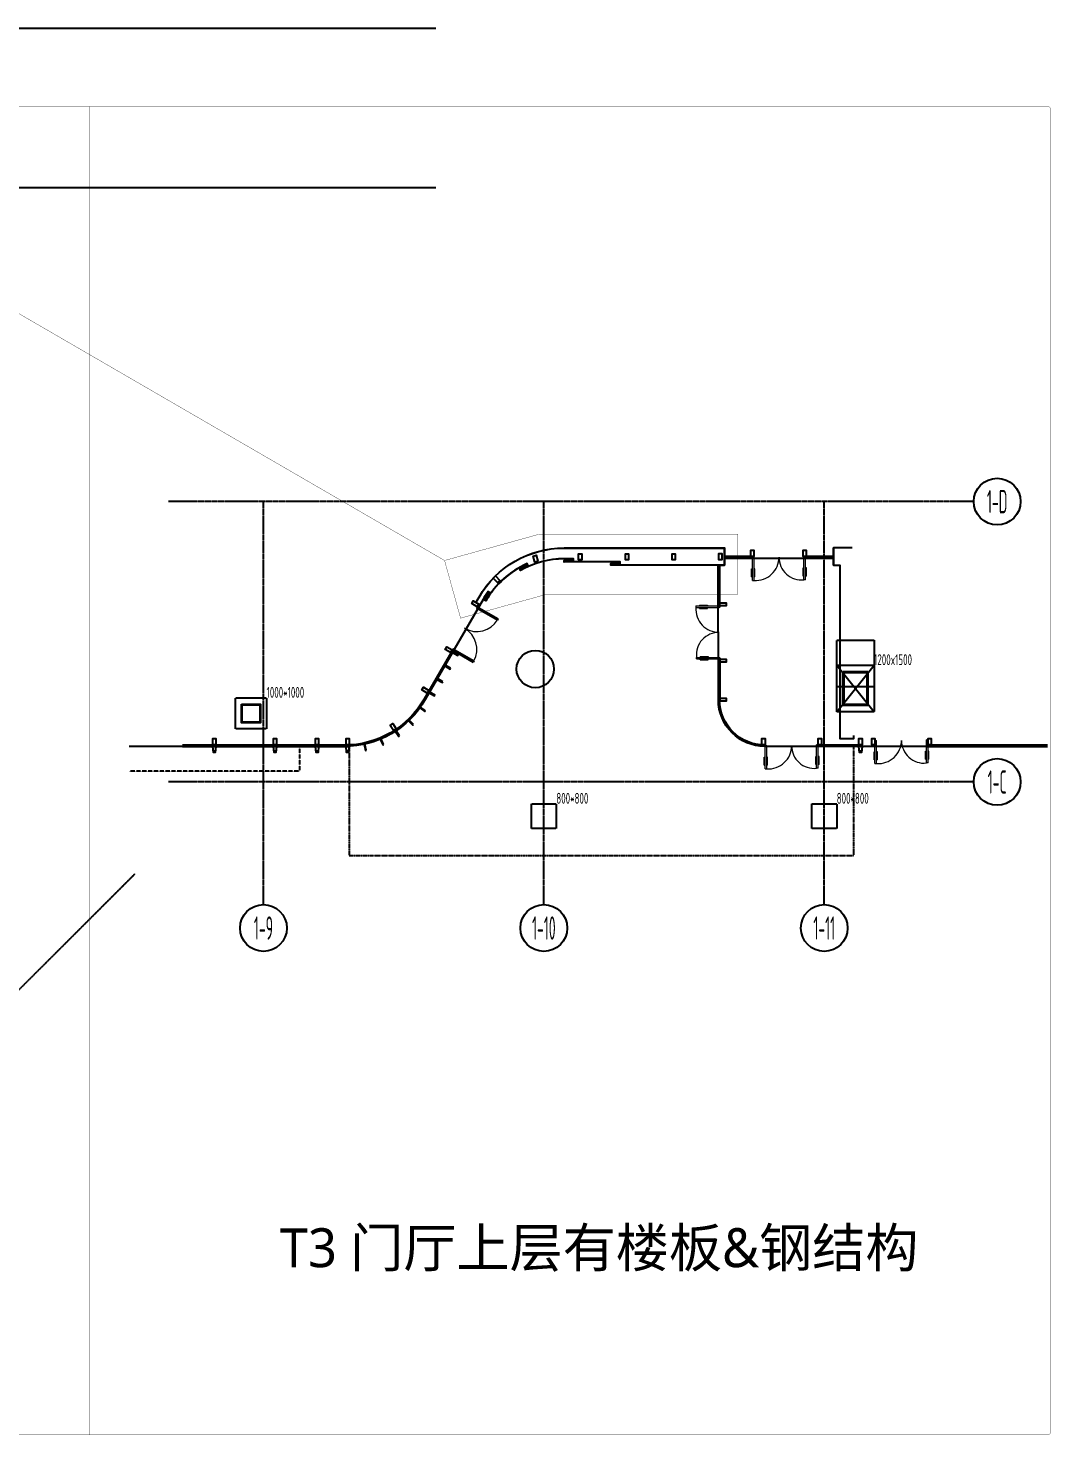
# Model space of a CAD drawing. Header units: millimetres. Extents: x 0 to 119933, y -45162 to 41221.
# Drawn here: x 87105 to 119933, y -45162 to 0 of the extents above; entities that cross this region are included whole.
import ezdxf
from ezdxf.enums import TextEntityAlignment as Align

# ---------------------------------------------------------------- set-up
doc = ezdxf.new("R2010")
doc.units = ezdxf.units.MM
for name, pattern in [('ACAD_ISO04W100', [30, 24, -3, 0, -3]), ('CENTER', [2, 1.25, -0.25, 0.25, -0.25]), ('HIDDEN', [0.375, 0.25, -0.125]), ('PX-GLAZ-F1$0$PX-GLAZ-F1$0$__DASH', [0.35, 0.25, -0.1]), ('UC-AXIS-150$0$CENTER', [2, 1.25, -0.25, 0.25, -0.25]), ('UC-COLS-B1M$0$HIDDEN', [0.375, 0.25, -0.125])]:
    doc.linetypes.add(name, pattern=pattern)
doc.layers.get('DEFPOINTS').update_dxf_attribs({"color": 166})
for name, color, linetype in [('F_CNTR', 1, 'ACAD_ISO04W100'), ('PX-GLAZ-F1$0$PX-GLAZ-F1$0$H上层轮廓投影线', 4, 'Continuous'), ('PX-GLAZ-F1$0$PX-GLAZ-F1$0$NSSH-0322', 2, 'Continuous'), ('PX-GLAZ-F1$0$PX-GLAZ-F1$0$PX-GLAZ-F1$0$PX-GLAZ-F1$0$幕墙线', 104, 'Continuous'), ('PX-GLAZ-F1$0$PX-GLAZ-F1$0$PX-PLAN-F1-T3$0$WINDOW', 4, 'Continuous'), ('UC-AXIS-150$0$0S-AXIS', 1, 'UC-AXIS-150$0$CENTER'), ('UC-AXIS-150$0$0S-AXIS-DIMS', 1, 'Continuous'), ('UC-AXIS-150$0$0S-TEXT', 4, 'Continuous'), ('UC-COLS-B1M$0$0S-COLS-I-斜柱顶', 1, 'UC-COLS-B1M$0$HIDDEN'), ('UC-COLS-B1M$0$0S-COLS-LINE', 90, 'HIDDEN'), ('UC-COLS-B1M$0$0S-SCOLS-LINE', 6, 'Continuous'), ('UC-T3-COLS-B1$0$0S-COLS-LINE', 90, 'HIDDEN'), ('UC-T3-COLS-B1$0$0S-SCOLS-LINE', 90, 'HIDDEN')]:
    doc.layers.add(name, color=color, linetype=linetype)
doc.layers.add('PX-GLAZ-F1$0$PX-GLAZ-F1$0$_EDO-GLASS-SECTION', color=130, linetype='Continuous', lineweight=30)
doc.layers.add('PX-GLAZ-F1$0$PX-GLAZ-F1$0$WINDOW', color=4, linetype='Continuous', lineweight=5)
doc.styles.get("Standard").update_dxf_attribs({"font": 'arial.ttf'})
doc.styles.add('UC-AXIS-150$0$XD2008', font='xd-hzs.shx', dxfattribs={"width": 0.7, "bigfont": 'xd-hztxt.shx'})
doc.styles.add('UC-COLS-B1M$0$XD2008', font='xd-hzs.shx', dxfattribs={"width": 0.7, "bigfont": 'xd-hztxt.shx'})
doc.styles.add('UC-T3-COLS-B1$0$XD2008', font='xd-hzs.shx', dxfattribs={"width": 0.7, "bigfont": 'xd-hztxt.shx'})

# ---------------------------------------------------------------- blocks, each defined once
blk = doc.blocks.new('PX-GLAZ-F1$0$PX-GLAZ-F1$0$fin')
at = {"layer": 'PX-GLAZ-F1$0$PX-GLAZ-F1$0$NSSH-0322'}
for points in [[(12300750, 1167638), (12300750, 1167838), (12300850, 1167838), (12300850, 1167638), (12300750, 1167638)], [(12300800, 1167588), (12300750, 1167588)], [(12300850, 1167588), (12300830, 1167388), (12300815, 1167388), (12300815, 1167438), (12300785, 1167438), (12300785, 1167388), (12300770, 1167388), (12300750, 1167588)], [(12300792, 1167638), (12300792, 1167588)], [(12300800, 1167588), (12300850, 1167588)], [(12300808, 1167638), (12300808, 1167588)]]:
    blk.add_lwpolyline(points, dxfattribs=at)
blk = doc.blocks.new('PX-GLAZ-F1$0$PX-GLAZ-F1$0$$DorLib2D$00000011')
at = {"lineweight": 13}
for p, q in [((-0.55, 0.383), (-0.55, 0.221)), ((-0.483, 0.383), (-0.483, 0.221)), ((0.483, 0.396), (0.483, 0.235)), ((0.55, 0.396), (0.55, 0.235))]:
    blk.add_line(p, q, dxfattribs=at)
for p, q in [((-0.55, 0.383), (-0.533, 0.383)), ((-0.533, 0.458), (-0.533, -0.009)), ((-0.533, 0.458), (-0.5, 0.458)), ((-0.5, 0.458), (-0.5, -0.009)), ((-0.483, 0.383), (-0.5, 0.383)), ((0.483, 0.396), (0.5, 0.396)), ((0.5, 0.471), (0.5, 0.004)), ((0.533, 0.471), (0.5, 0.471)), ((0.533, 0.471), (0.533, 0.004)), ((0.55, 0.396), (0.533, 0.396)), ((-0.55, 0.221), (-0.533, 0.221)), ((-0.483, 0.221), (-0.5, 0.221)), ((0.483, 0.235), (0.5, 0.235)), ((0.533, 0.004), (0.5, 0.004)), ((0.55, 0.235), (0.533, 0.235)), ((-0.533, -0.009), (-0.5, -0.009))]:
    blk.add_line(p, q)
for centre, radius, start, end in [((-0.45, 0.011, 0.001), 0.45, 359.1497, 96.4455), ((0.468, 0.003), 0.468, 86.131, 179.9077)]:
    blk.add_arc(centre, radius, start, end, dxfattribs=at)
blk = doc.blocks.new('PX-GLAZ-F1$0$PX-GLAZ-F1$0$PX-PLAN-F1-T3$0$$DorLib2D$00000002')
for p, q in [((-0.5, 0), (-0.5, 0.4875)), ((-0.475, 0.4875), (-0.5, 0.4875)), ((-0.475, 0), (-0.475, 0.4875)), ((0.475, 0), (0.475, 0.4875)), ((0.475, 0.4875), (0.5, 0.4875)), ((0.5, 0), (0.5, 0.4875)), ((-0.5, 0), (-0.475, 0)), ((0.5, 0), (0.475, 0))]:
    blk.add_line(p, q)
at = {"lineweight": 13}
for centre, start, end in [((-0.4875, 0), 0, 88.53072), ((0.4875, 0), 91.46928, 180)]:
    blk.add_arc(centre, 0.4875, start, end, dxfattribs=at)
blk = doc.blocks.new('UC-T3-COLS-B1$0$T3 C1200x1500')
at = {"layer": 'DEFPOINTS'}
for p, q in [((-600, -750), (600, 750)), ((-600, 750), (600, -750))]:
    blk.add_line(p, q, dxfattribs=at)
at = {"layer": 'UC-T3-COLS-B1$0$0S-COLS-LINE'}
blk.add_lwpolyline([(-600, 750), (600, 750), (600, -750), (-600, -750)], close=True, dxfattribs=at)
at = {"layer": 'UC-T3-COLS-B1$0$0S-SCOLS-LINE'}
for points in [[(-400, -550), (-400, 550), (400, 550), (400, -550)], [(-365, -515), (-365, 515), (365, 515), (365, -515)]]:
    blk.add_lwpolyline(points, close=True, dxfattribs=at)
at = {"layer": 'DEFPOINTS', "style": 'UC-T3-COLS-B1$0$XD2008', "width": 0.7}
blk.add_text('1200x1500', height=350, dxfattribs=at).set_placement((600, 750))
blk = doc.blocks.new('UC-COLS-B1M$0$COLS-800×800')
at = {"layer": 'UC-COLS-B1M$0$0S-COLS-LINE'}
blk.add_lwpolyline([(-400, 400), (400, 400), (400, -400), (-400, -400)], close=True, dxfattribs=at)
at = {"layer": 'DEFPOINTS', "insert": (400, 400), "char_height": 350, "attachment_point": 7, "style": 'UC-COLS-B1M$0$XD2008'}
blk.add_mtext('\\A1;800*800', dxfattribs=at)
blk = doc.blocks.new('*U246')
at = {"layer": 'UC-COLS-B1M$0$0S-COLS-LINE'}
blk.add_lwpolyline([(-500, 500), (500, 500), (500, -500), (-500, -500)], close=True, dxfattribs=at)
at = {"layer": 'UC-COLS-B1M$0$0S-SCOLS-LINE'}
for points in [[(-300, 300), (300, 300), (300, -300), (-300, -300)], [(-280, 280), (280, 280), (280, -280), (-280, -280)]]:
    blk.add_lwpolyline(points, close=True, dxfattribs=at)
at = {"layer": 'DEFPOINTS', "insert": (500, 500), "char_height": 350, "attachment_point": 7, "style": 'UC-COLS-B1M$0$XD2008'}
blk.add_mtext('\\A1;1000*1000', dxfattribs=at)

msp = doc.modelspace()

# ---------------------------------------------------------------- linework, layer by layer
for p, q in [((109455.65, -16963.8), (110303.11, -16963.69)), ((112957.9, -16963.32), (112083.28, -16963.44))]:
    msp.add_line(p, q)
at = {"layer": 'DEFPOINTS', "color": 2, "linetype": 'CENTER', "ltscale": 100, "const_width": 10}
msp.add_lwpolyline([(25202.03, -2513.56), (119827.63, -2513.56, -0.41421356), (119927.63, -2613.56), (119927.63, -45057.12, -0.41421356), (119827.63, -45157.12), (25202.03, -45157.12, -0.41421356), (25102.03, -45057.12), (25102.03, -2613.56, -0.41421356)], format="xyb", close=True, dxfattribs=at)
for points in [[(89074.1, -2513.56), (89074.1, -45157.12)], [(81026.98, -5811.47), (100471.72, -17091.11)]]:
    msp.add_lwpolyline(points, dxfattribs=at)
msp.add_lwpolyline([(103770.47, -18169.49), (100985.8, -18942.66), (100471.72, -17091.11), (103508.65, -16247.9), (109883.52, -16247.9), (109883.52, -18169.49)], close=True, dxfattribs=at)
at = {"layer": 'F_CNTR'}
for p, q in [((0, 0), (100188.66, 0)), ((0, -5113.37), (100188.66, -5113.37))]:
    msp.add_line(p, q, dxfattribs=at)
at = {"layer": 'PX-GLAZ-F1$0$PX-GLAZ-F1$0$_EDO-GLASS-SECTION'}
for points in [[(97408.19, -23019.33), (92061.02, -23019.32)], [(119824.98, -23019.33), (115938.08, -23019.33)], [(97408.19, -23059.33), (92061.02, -23059.32)], [(119824.98, -23059.33), (115938.08, -23059.33)]]:
    msp.add_lwpolyline(points, dxfattribs=at)
at = {"layer": 'PX-GLAZ-F1$0$PX-GLAZ-F1$0$H上层轮廓投影线', "linetype": 'PX-GLAZ-F1$0$PX-GLAZ-F1$0$__DASH', "ltscale": 10, "elevation": -0.03}
msp.add_lwpolyline([(95816.51, -23065.69), (95816.34, -23859.28), (90348.48, -23859.28)], dxfattribs=at)
at = {"layer": 'PX-GLAZ-F1$0$PX-GLAZ-F1$0$NSSH-0322', "color": 2}
for points in [[(101479.63, -18438.01), (101579.62, -18264.79, -0.26793787), (104307.31, -16689.52), (109458.61, -16688.81), (109458.69, -17238.8), (105807.39, -17239.31), (105807.38, -17189.31), (106107.38, -17189.27)], [(101582.22, -18266.29, -0.26793787), (104307.31, -16692.52), (109455.61, -16691.81)], [(104607.36, -17039.48), (104307.36, -17039.52, 0.13164712), (102907.46, -17414.82), (102882.46, -17371.52, -0.02591422), (103145.41, -17237.32)], [(104607.36, -17036.48), (104307.36, -17036.52, 0.13137493), (102908.56, -17410.72), (102886.56, -17372.62, -0.02565061), (103146.64, -17240.06, -0.02565061)], [(103125.02, -17191.67, 0.15810071), (101796.14, -18389.77), (101752.83, -18364.78, -0.02504709), (101913.11, -18116.68)], [(103123.8, -17188.93, 0.15783591), (101795.04, -18385.67), (101756.93, -18363.68, -0.02479244), (101915.55, -18118.43, -0.02479244)], [(101870.09, -18085.72, 0.02504709), (101706.93, -18338.28), (101556.96, -18598.1)], [(101872.53, -18087.48, 0.02504709), (101709.53, -18339.78), (101559.55, -18599.6)]]:
    msp.add_lwpolyline(points, format="xyb", dxfattribs=at)
at = {"layer": 'PX-GLAZ-F1$0$PX-GLAZ-F1$0$NSSH-0322'}
for points in [[(109458.69, -17238.8), (109458.61, -16688.81)], [(112957.94, -17238.31), (112957.86, -16688.32)], [(103419.99, -17131.31), (103371.81, -17144.68), (103318.31, -16951.97), (103414.67, -16925.22), (103468.17, -17117.93), (103419.99, -17131.31)], [(104824.62, -17072.45), (104774.62, -17072.45), (104774.59, -16872.45), (104874.59, -16872.44), (104874.62, -17072.44), (104824.62, -17072.45)], [(106324.62, -17072.24), (106274.62, -17072.24), (106274.59, -16872.24), (106374.59, -16872.23), (106374.62, -17072.23), (106324.62, -17072.24)], [(107824.62, -17072.03), (107774.62, -17072.04), (107774.59, -16872.04), (107874.59, -16872.02), (107874.62, -17072.02), (107824.62, -17072.03)], [(109324.62, -17071.82), (109274.62, -17071.83), (109274.59, -16871.83), (109374.59, -16871.81), (109374.62, -17071.81), (109324.62, -17071.82)], [(110353.12, -17013.68), (110353.11, -16963.68), (110303.11, -16963.69), (110303.09, -16763.69), (110403.09, -16763.68), (110403.11, -16963.68), (110353.11, -16963.68)], [(112033.28, -17013.45), (112033.28, -16963.45), (111983.28, -16963.45), (111983.25, -16763.45), (112083.25, -16763.44), (112083.28, -16963.44), (112033.28, -16963.45)], [(102208.43, -17767.13), (102171.76, -17801.12), (102035.81, -17654.43), (102109.15, -17586.45), (102245.1, -17733.14), (102208.43, -17767.13)], [(101584.55, -18556.3), (101541.25, -18531.3), (101516.25, -18574.61), (101343.04, -18474.62), (101393.03, -18388.02), (101566.24, -18488), (101541.25, -18531.3)], [(101872.53, -18087.48), (101913.11, -18116.68)], [(109258.96, -18497.05), (109308.96, -18497.05), (109308.95, -18447.05), (109508.95, -18447.02), (109508.96, -18547.02), (109308.96, -18547.05), (109308.96, -18497.05)], [(100734.7, -20028.63), (100691.39, -20003.63), (100666.4, -20046.93), (100493.18, -19946.95), (100543.17, -19860.34), (100716.39, -19960.33), (100691.39, -20003.63)], [(109259.2, -20303.88), (109309.2, -20303.88), (109309.19, -20253.88), (109509.19, -20253.85), (109509.21, -20353.85), (109309.21, -20353.88), (109309.2, -20303.88)], [(99941.52, -21302.74), (99916.52, -21346.05), (99743.31, -21246.06), (99793.3, -21159.46), (99966.52, -21259.44), (99941.52, -21302.74)], [(99941.52, -21302.74), (99984.82, -21327.74)], [(109258.9, -21560.15), (109308.9, -21560.14), (109308.89, -21510.14), (109508.89, -21510.11), (109508.91, -21610.11), (109308.91, -21610.14), (109308.9, -21560.14)], [(98903.46, -22564.4), (98875.96, -22522.65), (98834.2, -22550.15), (98724.19, -22383.13), (98807.7, -22328.12), (98917.72, -22495.14), (98875.96, -22522.65)], [(110709.51, -23060.34), (110709.5, -23010.34), (110659.5, -23010.35), (110659.47, -22810.35), (110759.47, -22810.34), (110759.5, -23010.34), (110709.5, -23010.34)], [(112516.34, -23060.1), (112516.33, -23010.1), (112466.33, -23010.11), (112466.3, -22810.11), (112566.3, -22810.09), (112566.33, -23010.09), (112516.33, -23010.1)]]:
    msp.add_lwpolyline(points, dxfattribs=at)
at = {"layer": 'PX-GLAZ-F1$0$PX-GLAZ-F1$0$NSSH-0322', "color": 2}
for points in [[(113558.89, -16688.24), (112957.86, -16688.32), (112957.94, -17238.31), (113157.94, -17238.28), (113158.73, -22810), (113608.51, -22809.94)], [(106107.37, -17139.27), (104307.37, -17139.52), (104307.37, -17089.52), (104607.37, -17089.48)], [(106107.37, -17136.27), (104310.37, -17136.52), (104310.37, -17092.52), (104607.37, -17092.48)]]:
    msp.add_lwpolyline(points, dxfattribs=at)
at = {"layer": 'PX-GLAZ-F1$0$PX-GLAZ-F1$0$NSSH-0322', "const_width": 50}
for points in [[(104607.37, -17089.48), (104607.36, -17039.48)], [(106107.38, -17189.27), (106107.37, -17139.27)], [(103125.02, -17191.67), (103145.41, -17237.32)], [(101872.53, -18087.48), (101913.11, -18116.68)]]:
    msp.add_lwpolyline(points, dxfattribs=at)
at = {"layer": 'PX-GLAZ-F1$0$PX-GLAZ-F1$0$NSSH-0322', "color": 4}
for points in [[(109458.66, -17013.8), (110383.28, -17013.68), (110383.28, -16963.68), (109458.65, -16963.8)], [(112957.91, -17013.32), (112033.28, -17013.45), (112033.28, -16963.45), (112957.9, -16963.32)], [(109258.68, -17238.83), (109258.87, -18575.55), (109308.87, -18575.54), (109308.68, -17238.82)], [(109240.7, -19400.55), (109290.7, -19400.54)], [(109259.24, -21560.15), (109259.11, -20225.55), (109309.11, -20225.54), (109309.24, -21560.14)], [(113761.83, -23019.91), (112516.33, -23020.09)], [(113761.84, -23059.91), (112516.34, -23060.09)]]:
    msp.add_lwpolyline(points, dxfattribs=at)
for points in [[(100700.27, -20008.76), (99817.02, -21538.94, -0.26793787), (97253.64, -23019.32), (92871.71, -23019.94)], [(100734.7, -20028.63), (99851.44, -21558.81, -0.26793787), (97253.64, -23059.07), (92871.72, -23059.69)], [(110759.51, -23060.34, -0.41421356), (109259.3, -21560.55)], [(110759.5, -23020.34, -0.41421356), (109299.3, -21560.54, -0.41421356)]]:
    msp.add_lwpolyline(points, format="xyb", dxfattribs=at)
at = {"layer": 'PX-GLAZ-F1$0$PX-GLAZ-F1$0$NSSH-0322'}
for points in [[(100915.41, -20115.62), (100742.19, -20015.64), (100727.2, -20041.62), (100900.41, -20141.6)], [(100665.45, -20548.66), (100492.24, -20448.67), (100477.24, -20474.65), (100650.45, -20574.64)], [(100415.49, -20981.69), (100242.28, -20881.71), (100227.28, -20907.69), (100400.5, -21007.68)], [(100165.54, -21414.73), (99992.32, -21314.75), (99977.32, -21340.73), (100150.54, -21440.71)], [(99857.19, -21919.05), (99694.99, -21802.04), (99677.44, -21826.37), (99839.64, -21943.38)], [(99026.01, -22723.17), (98915.99, -22556.15), (98890.94, -22572.65), (99000.95, -22739.67)], [(99477.44, -22359.73), (99339.11, -22215.29), (99317.44, -22236.04), (99455.78, -22380.48)], [(97959.01, -23180.3), (97915.82, -22985.02), (97886.53, -22991.5), (97929.72, -23186.78)], [(98512.41, -23000.95), (98434.57, -22816.72), (98406.94, -22828.39), (98484.77, -23012.63)]]:
    msp.add_lwpolyline(points, close=True, dxfattribs=at)
at = {"layer": 'PX-GLAZ-F1$0$PX-GLAZ-F1$0$NSSH-0322', "elevation": 0.15}
for points in [[(114234.61, -23058.76), (114234.6, -23008.76), (114184.6, -23008.77), (114184.58, -22808.77), (114284.58, -22808.76), (114284.6, -23008.76), (114234.6, -23008.76)], [(116041.44, -23058.76), (116041.43, -23008.76), (115991.43, -23008.77), (115991.4, -22808.77), (116091.4, -22808.76), (116091.43, -23008.76), (116041.43, -23008.76)]]:
    msp.add_lwpolyline(points, dxfattribs=at)
at = {"layer": 'PX-GLAZ-F1$0$PX-GLAZ-F1$0$NSSH-0322', "linetype": 'PX-GLAZ-F1$0$PX-GLAZ-F1$0$__DASH', "ltscale": 3}
msp.add_lwpolyline([(97408.19, -23059.29), (97408.14, -26559.29), (113608.49, -26559.52), (113608.54, -23059.52)], dxfattribs=at)
at = {"layer": 'PX-GLAZ-F1$0$PX-GLAZ-F1$0$NSSH-0322'}
msp.add_circle((103383.48, -20575.44), 600, dxfattribs=at)
for p in [(99686.22, -21814.21), (98875.96, -22522.65), (98901.75, -22565.53), (99328.27, -22225.67), (97901.17, -22988.26), (98420.75, -22822.56)]:
    msp.add_point(p, dxfattribs=at)
at = {"layer": 'PX-GLAZ-F1$0$PX-GLAZ-F1$0$PX-GLAZ-F1$0$PX-GLAZ-F1$0$幕墙线'}
for points in [[(109259.3, -21560.14), (109258.81, -17238.83), (105807.39, -17239.31), (105807.38, -17189.31), (106107.38, -17189.27), (106107.37, -17139.27), (104307.37, -17139.52), (104307.37, -17089.52), (104607.37, -17089.48), (104607.36, -17039.48), (104307.36, -17039.52, 0.13164712), (102907.46, -17414.82), (102882.46, -17371.52, -0.02591422), (103145.41, -17237.32), (103125.02, -17191.67, 0.15810071), (101796.14, -18389.77), (101752.83, -18364.78, -0.02504709), (101913.11, -18116.68), (101872.53, -18087.48, 0.02504709), (101709.53, -18339.78), (99851.44, -21558.81, -0.26793787), (97253.64, -23059.07), (92871.72, -23059.69), (90348.48, -23059.59)], [(119378.48, -23059.7), (110759.41, -23060.34, -0.41419384), (109259.3, -21560.55)]]:
    msp.add_lwpolyline(points, format="xyb", dxfattribs=at)
for points in [[(109258.81, -17238.83), (109458.69, -17238.8), (109458.66, -17013.8), (112957.91, -17013.32), (112957.94, -17238.31), (113157.94, -17238.28), (113158.73, -22810), (113608.51, -22809.94), (113608.51, -22709.28)], [(97408.19, -23059.28), (90348.48, -23059.28)]]:
    msp.add_lwpolyline(points, dxfattribs=at)
at = {"layer": 'UC-AXIS-150$0$0S-AXIS'}
for p, q in [((117458.48, -15200.44), (91610.1, -15200.44)), ((94658.48, -28140.44), (94658.48, -15200.44)), ((103658.48, -28140.44), (103658.48, -15200.44)), ((112658.48, -28140.44), (112658.48, -15200.44)), ((117458.48, -24200.44), (91610.1, -24200.44)), ((75848.92, -41832.08), (90535.52, -27145.47))]:
    msp.add_line(p, q, dxfattribs=at)
at = {"layer": 'UC-AXIS-150$0$0S-AXIS-DIMS'}
for centre in [(118208.48, -15200.44), (118208.48, -24200.44), (94658.48, -28890.44), (103658.48, -28890.44), (112658.48, -28890.44)]:
    msp.add_circle(centre, 750, dxfattribs=at)
at = {"layer": 'UC-COLS-B1M$0$0S-COLS-I-斜柱顶'}
msp.add_lwpolyline([(113058.48, -19650.44), (114258.48, -19650.44), (114258.48, -21150.44), (113058.48, -21150.44)], close=True, dxfattribs=at)

# ---------------------------------------------------------------- block references
for name, p in [('*U246', (94258.48, -22000.44)), ('UC-COLS-B1M$0$COLS-800×800', (103658.48, -25300.44)), ('UC-COLS-B1M$0$COLS-800×800', (112658.48, -25300.44))]:
    msp.add_blockref(name, p)
at = {"layer": 'PX-GLAZ-F1$0$PX-GLAZ-F1$0$NSSH-0322', "rotation": 0.00807208591315952}
for p in [(-12207555.48, -1192379.84, 0), (-12205606.47, -1192380.05), (-12204256.06, -1192379.94, 0), (-12203276.98, -1192377.86), (-12186814.17, -1192379.94)]:
    msp.add_blockref('PX-GLAZ-F1$0$PX-GLAZ-F1$0$fin', p, dxfattribs=at)
at = {"layer": 'PX-GLAZ-F1$0$PX-GLAZ-F1$0$PX-PLAN-F1-T3$0$WINDOW', "color": 2, "xscale": 1600, "yscale": 1600, "zscale": -1600, "rotation": 240.0056513901814}
msp.add_blockref('PX-GLAZ-F1$0$PX-GLAZ-F1$0$PX-PLAN-F1-T3$0$$DorLib2D$00000002', (101116.32, -19267.47), dxfattribs=at)
at = {"layer": 'PX-GLAZ-F1$0$PX-GLAZ-F1$0$WINDOW'}
for p, xscale, yscale, zscale, rotation in [((111206.61, -16977.91), 1600.000000000039, 1600.000000000039, 1600.000000000039, 179.9999987940946), ((109290.7, -19400.54), 1600.000000000033, 1600.000000000033, 1600.000000000033, 89.99999879409458), ((111613, -23028.6), 1600.000000000039, 1600.000000000039, 1600.000000000039, 179.9999987940946), ((115138.08, -22859.25, 0.15), 1600.000000000039, 1600.000000000039, 1600.000000000039, 179.9999987940946)]:
    msp.add_blockref('PX-GLAZ-F1$0$PX-GLAZ-F1$0$$DorLib2D$00000011', p, dxfattribs=dict(at, xscale=xscale, yscale=yscale, zscale=zscale, rotation=rotation))
at = {"layer": 'UC-T3-COLS-B1$0$0S-COLS-LINE'}
msp.add_blockref('UC-T3-COLS-B1$0$T3 C1200x1500', (113658.48, -21200.44), dxfattribs=at)

# ---------------------------------------------------------------- texts
at = {"insert": (95181.58, -38528.52), "char_height": 1250, "attachment_point": 1}
msp.add_mtext_dynamic_manual_height_columns('{\\fMicrosoft YaHei|b0|i0|c134|p34;T3 门厅上层有楼板&钢结构}', width=22095.1524, gutter_width=6250, heights=[0], dxfattribs=at)
at = {"layer": 'UC-AXIS-150$0$0S-TEXT', "style": 'UC-AXIS-150$0$XD2008', "width": 0.5}
for s, p in [('1-D', (118208.48, -15200.44)), ('1-C', (118208.48, -24200.44)), ('1-9', (94658.48, -28890.44)), ('1-10', (103658.48, -28890.44)), ('1-11', (112658.48, -28890.44))]:
    msp.add_text(s, height=750, rotation=0, dxfattribs=at).set_placement(p, align=Align.MIDDLE)

doc.saveas('drawing.dxf')
